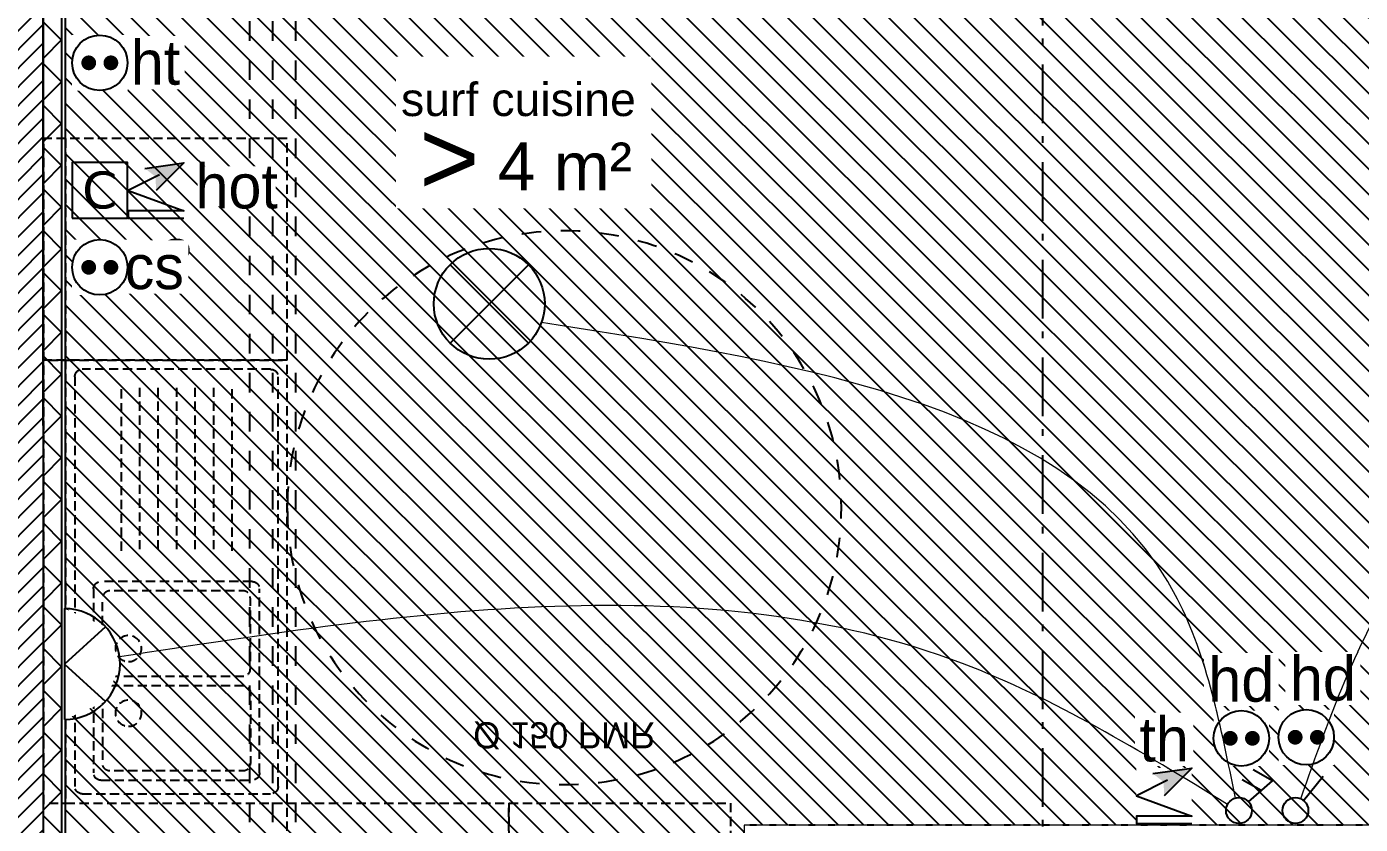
# Model space of a CAD drawing. Header units: centimetres. Extents: x -35664 to 50682, y -23001 to 23705.
# Drawn here: x 6801.4 to 7162.4, y 4550.6 to 4766.7 of the extents above; entities that cross this region are included whole.
import ezdxf

# ---------------------------------------------------------------- set-up
doc = ezdxf.new("R2010")
doc.units = ezdxf.units.CM
for name, pattern in [('Style de ligne -13', [0.147638, 0.098425, -0.049213]), ('Style de ligne -5', [0.20828, 0.069425, -0.138855]), ('Style de ligne -6', [1.04164, 0.625, -0.20828, 0.06943, -0.13893]), ('VW-01', [0.41656, 0.20828, -0.20828])]:
    doc.linetypes.add(name, pattern=pattern)
for name, color, linetype in [('B aménagement intérieur', 252, 'Continuous'), ('B Faux plafonds', 9, 'Continuous'), ('B Faux plafonds_Hatch', 9, 'Continuous'), ('B GÈnÈral_Hatch', 252, 'Continuous'), ('B Général', 252, 'Continuous'), ('C ANNOTATIONS-PMR', 252, 'Style de ligne -5'), ('C ANNOTATIONS-prestations', 252, 'Continuous'), ('D SURFACES-shab', 252, 'Continuous')]:
    doc.layers.add(name, color=color, linetype=linetype)
doc.layers.add('prlm-ELEC-CFA', color=1, linetype='Continuous', lineweight=25)
doc.layers.add('prlm-ELEC-CFO', color=1, linetype='Continuous', lineweight=25)
doc.styles.add('Eurostile', font='Eurosti.TTF')
doc.styles.add('Eurostile (italic)', font='Eurostib.TTF')
doc.styles.add('prlm-elec-cfa', font='comic.ttf', dxfattribs={"height": 12})
doc.styles.add('prlm-elec-cfo', font='comic.ttf', dxfattribs={"height": 12})
doc.styles.add('prlm-sejc', font='arial.ttf', dxfattribs={"height": 20})
doc.styles.get("Standard").update_dxf_attribs({"font": 'isocp.shx', "height": 15})

# ---------------------------------------------------------------- blocks, each defined once
blk = doc.blocks.new('A 90.Rond 150_PMR')
at = {"layer": 'B Général', "linetype": 'VW-01', "ltscale": 25.4}
blk.add_circle((0, 0), 75, dxfattribs=at)
at = {"layer": 'B Général', "insert": (-61.5, 0), "char_height": 7.059, "attachment_point": 5, "rotation": 90, "line_spacing_factor": 0.894142, "style": 'Eurostile (italic)'}
blk.add_mtext('Ø 150 PMR', dxfattribs=at)
blk = doc.blocks.new('A 90.Frigo')
at = {"layer": 'B Général', "linetype": 'Style de ligne -13', "ltscale": 25.4, "flags": 128}
blk.add_lwpolyline([(-30, 30), (30, 30), (30, -30), (-30, -30)], close=True, dxfattribs=at)
blk.add_lwpolyline([(30, -30), (30, -36), (-30, -36), (-30, -30)], dxfattribs=at)
at = {"layer": 'B Général', "insert": (0, 0), "char_height": 7.06, "attachment_point": 5, "line_spacing_factor": 0.894142, "style": 'Eurostile'}
blk.add_mtext('F', dxfattribs=at)
blk = doc.blocks.new('A 90.Evier 120.60 T3 et +')
at = {"layer": 'B Général', "linetype": 'Style de ligne -13', "ltscale": 25.4}
for p, q in [((-55.5, -2.5), (55.5, -2.5)), ((-57.5, -55.5), (-57.5, -4.5)), ((57.5, -4.5), (57.5, -55.5)), ((0, -50.5), (0, -9.53)), ((2, -7.53), (51.79, -7.53)), ((18.98, -10), (18.98, -10)), ((53.79, -9.53), (53.79, -50.5)), ((-52.12, -15), (-7.88, -15)), ((-52.5, -20), (-7.5, -20)), ((-52.5, -25), (-7.5, -25)), ((-52.5, -30), (-7.5, -30)), ((-52.5, -35), (-7.5, -35)), ((-52.5, -40), (-7.5, -40)), ((-52.12, -45), (-7.88, -45)), ((25.65, -43.33), (25.65, -43.33)), ((9.17, -50), (9.17, -50)), ((51.79, -52.5), (2, -52.5)), ((55.5, -57.5), (-55.5, -57.5))]:
    blk.add_line(p, q, dxfattribs=at)
at = {"layer": 'B Général', "linetype": 'Style de ligne -13', "ltscale": 25.4, "flags": 128}
blk.add_lwpolyline([(-60, 0), (-60, 6), (60, 6), (60, 0)], dxfattribs=at)
blk.add_lwpolyline([(-60, 0), (60, 0), (60, -60), (-60, -60)], close=True, dxfattribs=at)
for points in [[(25.65, -12), (25.65, -48, -0.414212), (23.65, -50), (4.5, -50, -0.198914), (3.09, -49.41, -0.198914), (2.5, -48), (2.5, -12, -0.414214), (4.5, -10)], [(25.65, -12, 0.414212), (23.65, -10), (4.45, -10)], [(28.15, -12), (28.15, -48, 0.414212), (30.15, -50), (49.29, -50, 0.198914), (50.71, -49.41, 0.198914), (51.29, -48), (51.29, -12, 0.414214), (49.29, -10)], [(28.15, -12, -0.414212), (30.15, -10), (49.34, -10)]]:
    blk.add_lwpolyline(points, format="xyb", dxfattribs=at)
at = {"layer": 'B Général', "linetype": 'Style de ligne -13', "ltscale": 25.4}
for centre, start, end in [((-55.5, -4.5), 90, 180), ((55.5, -4.5), 0, 90), ((2, -9.53), 90, 180), ((51.79, -9.53), 0, 90), ((2, -50.5), 180, 270), ((51.79, -50.5), 270, 0), ((-55.5, -55.5), 180, 270), ((55.5, -55.5), 270, 0)]:
    blk.add_arc(centre, 2, start, end, dxfattribs=at)
for centre in [(18.15, -17), (35.65, -17)]:
    blk.add_ellipse(centre, major_axis=(3.54, 0), ratio=1, dxfattribs=at)
blk = doc.blocks.new('A 90.Cuisson')
at = {"layer": 'B Général', "linetype": 'Style de ligne -13', "ltscale": 25.4, "flags": 128}
blk.add_lwpolyline([(-30, 30), (-30, 36), (30, 36), (30, 30)], dxfattribs=at)
blk.add_lwpolyline([(-30, 30), (30, 30), (30, -30), (-30, -30)], close=True, dxfattribs=at)
at = {"layer": 'B Général', "insert": (0, 0), "char_height": 7.06, "attachment_point": 5, "line_spacing_factor": 0.894142, "style": 'Eurostile'}
blk.add_mtext('C', dxfattribs=at)
blk = doc.blocks.new('A 90.Lave Vaisselle')
at = {"layer": 'B Général', "linetype": 'Style de ligne -13', "ltscale": 25.4, "flags": 128}
blk.add_lwpolyline([(-30, 30), (-30, 36), (30, 36), (30, 30)], dxfattribs=at)
blk.add_lwpolyline([(-30, 30), (30, 30), (30, -30), (-30, -30)], close=True, dxfattribs=at)
at = {"layer": 'B Général', "insert": (0, 0), "char_height": 7.059, "attachment_point": 5, "line_spacing_factor": 0.894142, "style": 'Eurostile'}
blk.add_mtext('LV', dxfattribs=at)
blk = doc.blocks.new('A 90.T4 A13_A14 Haut (2D)')
at = {"layer": 'B Faux plafonds_Hatch', "linetype": 'Continuous'}
h = blk.add_hatch(dxfattribs=at)
h.set_pattern_fill('F_P__SOFFITE', color=256, style=0, pattern_type=2)
h.set_pattern_definition([(45, (0, 0.2205), (-3.52778, 3.30729), [])])
h.paths.add_polyline_path([(-207.3, 93.45), (-390.91, 93.45), (-390.91, -294.56), (401.6, -294.56), (401.6, 151.52), (86.65, 151.52), (86.65, 38.45), (-207.3, 38.45)])
at = {"layer": 'B GÈnÈral_Hatch', "linetype": 'Continuous'}
h = blk.add_hatch(dxfattribs=at)
h.set_pattern_fill('02_ISOLANT', color=256, angle=-90, style=0, pattern_type=2)
h.set_pattern_definition([(-45, (0, 0), (5.65685, 5.65685), []), (45, (0, 0), (5.65685, -5.65685), [])])
h.paths.add_polyline_path([(-391.91, 93.44), (-396.91, 93.44), (-396.91, -296.56), (-391.91, -296.56)])
at = {"layer": 'B Faux plafonds', "linetype": 'Style de ligne -5', "ltscale": 25.4, "flags": 128}
blk.add_lwpolyline([(-207.3, 93.45), (-390.91, 93.45), (-390.91, -294.56), (401.6, -294.56), (401.6, 151.52), (86.65, 151.52), (86.65, 38.45), (-207.3, 38.45)], close=True, dxfattribs=at)
at = {"layer": 'B Général', "linetype": 'Continuous'}
for p, q in [((-396.91, 93.44), (-396.91, -296.56)), ((-396.91, 93.44), (-396.91, -296.56)), ((-391.91, 93.44), (-391.91, -296.56)), ((-390.91, 93.44), (-390.91, -296.56)), ((-390.91, 93.44), (-390.91, -296.56))]:
    blk.add_line(p, q, dxfattribs=at)
at = {"layer": 'D SURFACES-shab', "lineweight": 18, "flags": 128}
blk.add_lwpolyline([(-390.91, 68.08), (-390.91, -294.56), (401.6, -294.56), (401.6, 151.52), (86.71, 151.51), (86.63, 38.44), (-207.27, 38.45), (-207.3, 93.44), (-330.91, 93.44), (-390.91, 93.44)], close=True, dxfattribs=at)
at = {"layer": 'B Général', "xscale": -1}
blk.add_blockref('A 90.Lave Vaisselle', (-300.91, 62.44), dxfattribs=at)
at = {"layer": 'B Général', "xscale": -1, "rotation": 180}
blk.add_blockref('A 90.Frigo', (-240.91, 62.44), dxfattribs=at)
at = {"layer": 'B Général', "rotation": 90}
for name, p in [('A 90.Evier 120.60 T3 et +', (-390.91, -27.56)), ('A 90.Cuisson', (-360.91, -117.56))]:
    blk.add_blockref(name, p, dxfattribs=at)
at = {"layer": 'C ANNOTATIONS-PMR', "ltscale": 25.4, "rotation": 270}
blk.add_blockref('A 90.Rond 150_PMR', (-255.91, -47.56), dxfattribs=at)
blk = doc.blocks.new('A 90.Groupe-34-1')
at = {"layer": 'C ANNOTATIONS-prestations', "linetype": 'VW-01', "ltscale": 25.4}
for p, q in [((6861.72, 5117.31), (6861.72, 4416.82)), ((6867.97, 5117.31), (6867.97, 4416.82)), ((6874.22, 5117.31), (6874.22, 4416.82))]:
    blk.add_line(p, q, dxfattribs=at)
blk = doc.blocks.new('xi.hot')
at = {"layer": 'prlm-ELEC-CFO', "lineweight": 5}
blk.add_hatch(color=0, dxfattribs=at).paths.add_polyline_path([(-3, 6), (-0.1, 3.7), (0, 0), (7.5, 7.5)])
at = {"layer": 'prlm-ELEC-CFO', "color": 0}
for points in [[(-3, 6), (7.5, 7.5), (0, 0)], [(0.95, 4.23), (-7.5, 0), (7.5, -5.5), (-7.5, -5.5), (-7.5, -7.5), (7.5, -7.5)]]:
    blk.add_lwpolyline(points, dxfattribs=at)
blk = doc.blocks.new('xi.TH')
at = {"color": 0, "lineweight": 5}
blk.add_wipeout([(-7.5, -7.5), (7.5, -7.5), (7.5, 7.5), (-7.5, 7.5)], dxfattribs=at).dxf.layer = 'prlm-ELEC-CFA'
at = {"layer": 'prlm-ELEC-CFA', "lineweight": 5}
blk.add_hatch(color=0, dxfattribs=at).paths.add_polyline_path([(-3, 6), (-0.1, 3.7), (0, 0), (7.5, 7.5)])
at = {"layer": 'prlm-ELEC-CFA', "color": 0}
for points in [[(-3, 6), (7.5, 7.5), (0, 0)], [(0.95, 4.23), (-7.5, 0), (7.5, -5.5), (-7.5, -5.5), (-7.5, -7.5), (7.5, -7.5)]]:
    blk.add_lwpolyline(points, dxfattribs=at)
blk = doc.blocks.new('xi.PCS')
at = {"color": 0, "lineweight": 5}
blk.add_wipeout([(-7.5, -7.5), (7.5, -7.5), (7.5, 7.5), (-7.5, 7.5)], dxfattribs=at).dxf.layer = 'prlm-ELEC-CFO'
at = {"layer": 'prlm-ELEC-CFO', "color": 0, "linetype": 'ByBlock', "lineweight": 5, "const_width": 2}
for points in [[(-4, 0, 1), (-2, 0, 1)], [(2, 0, 1), (4, 0, 1)]]:
    blk.add_lwpolyline(points, format="xyb", close=True, dxfattribs=at)
at = {"layer": 'prlm-ELEC-CFO', "color": 0, "linetype": 'ByBlock', "lineweight": -2}
blk.add_circle((0, 0), 7.5, dxfattribs=at)
blk = doc.blocks.new('xi.SF32')
at = {"layer": 'prlm-ELEC-CFO', "color": 0, "flags": 128}
blk.add_lwpolyline([(-7.5, -7.5), (7.5, -7.5), (7.5, 7.5), (-7.5, 7.5)], close=True, dxfattribs=at)
at = {"layer": 'prlm-ELEC-CFO', "color": 0, "linetype": 'ByBlock', "insert": (0, 0), "char_height": 10, "width": 11.36, "attachment_point": 5}
blk.add_mtext('{\\fVerdana|b0|i0|c0|p34;C}', dxfattribs=at)
blk = doc.blocks.new('xi.PCHT')
at = {"color": 0, "lineweight": 5}
blk.add_wipeout([(-7.5, -7.5), (7.5, -7.5), (7.5, 7.5), (-7.5, 7.5)], dxfattribs=at).dxf.layer = 'prlm-ELEC-CFO'
at = {"layer": 'prlm-ELEC-CFO', "color": 0, "linetype": 'ByBlock', "lineweight": 5, "const_width": 2}
for points in [[(-4, 0, 1), (-2, 0, 1)], [(2, 0, 1), (4, 0, 1)]]:
    blk.add_lwpolyline(points, format="xyb", close=True, dxfattribs=at)
at = {"layer": 'prlm-ELEC-CFO', "color": 0, "linetype": 'ByBlock', "lineweight": -2}
blk.add_circle((0, 0), 7.5, dxfattribs=at)
blk = doc.blocks.new('xi.PCHD')
at = {"color": 0, "lineweight": 5}
blk.add_wipeout([(-7.5, -7.5), (7.5, -7.5), (7.5, 7.5), (-7.5, 7.5)], dxfattribs=at).dxf.layer = 'prlm-ELEC-CFO'
at = {"layer": 'prlm-ELEC-CFO', "color": 0, "linetype": 'ByBlock', "lineweight": 5, "const_width": 2}
for points in [[(-4, 0, 1), (-2, 0, 1)], [(2, 0, 1), (4, 0, 1)]]:
    blk.add_lwpolyline(points, format="xyb", close=True, dxfattribs=at)
at = {"layer": 'prlm-ELEC-CFO', "color": 0, "linetype": 'ByBlock', "lineweight": -2}
blk.add_circle((0, 0), 7.5, dxfattribs=at)
blk = doc.blocks.new('xi.DA')
at = {"layer": 'prlm-ELEC-CFO', "color": 0}
for points in [[(4.05, 1.39), (-1.17, 4.34)], [(0.61, -1.67), (7.04, 4.05), (1.81, 7.01)]]:
    blk.add_lwpolyline(points, dxfattribs=at)
blk.add_circle((-2, -4), 3.5, dxfattribs=at)
blk = doc.blocks.new('xi.SA')
at = {"layer": 'prlm-ELEC-CFO', "color": 0}
blk.add_lwpolyline([(0.2, -1.28), (5.5, 5.28)], dxfattribs=at)
blk.add_circle((-2, -4), 3.5, dxfattribs=at)
blk = doc.blocks.new('xi.PTCE')
at = {"layer": 'prlm-ELEC-CFO', "color": 0}
for points in [[(-10.61, 10.61), (10.61, -10.61)], [(10.61, 10.61), (-10.61, -10.61)]]:
    blk.add_lwpolyline(points, dxfattribs=at)
at = {"layer": 'prlm-ELEC-CFO', "color": 0, "linetype": 'ByBlock'}
blk.add_circle((0, 0), 15, dxfattribs=at)
blk = doc.blocks.new('xi.ECAP')
at = {"color": 0}
blk.add_wipeout([(-15, 0), (-10.13, 11.06), (0, 15), (10.13, 11.06), (15, 0)], dxfattribs=at).dxf.layer = 'prlm-ELEC-CFO'
at = {"layer": 'prlm-ELEC-CFO', "color": 0, "linetype": 'ByBlock', "lineweight": -2, "flags": 128}
blk.add_lwpolyline([(15, 0, 1), (-15, 0)], format="xyb", close=True, dxfattribs=at)
at = {"layer": 'prlm-ELEC-CFO', "color": 0}
blk.add_lwpolyline([(-10.13, 11.06), (0, 0), (10.13, 11.06)], dxfattribs=at)
blk = doc.blocks.new('xi.4m²')
at = {"color": 0}
blk.add_wipeout([(-34.54, 20.54), (34.54, 20.54), (34.54, -20.54), (-34.54, -20.54)], dxfattribs=at).dxf.layer = 'prlm-ELEC-CFO'
at = {"layer": 'prlm-ELEC-CFO', "color": 0, "attachment_point": 6, "line_spacing_factor": 0.8, "style": 'prlm-sejc'}
for s, insert, char_height in [('surf cuisine', (30.36, 8.9), 9), ('4 m²', (29.31, -9.19), 13)]:
    blk.add_mtext(s, dxfattribs=dict(at, insert=insert, char_height=char_height))
at = {"layer": 'prlm-ELEC-CFO', "color": 0, "style": 'prlm-sejc', "flags": 8}
blk.add_attdef('?', (-28.3, -16.79), '', height=20, dxfattribs=at)

msp = doc.modelspace()

# ---------------------------------------------------------------- hatches: boundary and pattern name
at = {"layer": 'B GÈnÈral_Hatch', "linetype": 'Continuous'}
h = msp.add_hatch(dxfattribs=at)
h.set_pattern_fill('50_BETON', color=256, style=0, pattern_type=2)
h.set_pattern_definition([(45, (0, 0), (2.4253472, -2.6458333), [])])
h.paths.add_polyline_path([(6805.89, 4893.389), (6787.89, 4893.389), (6787.972, 4300.387), (6805.972, 4300.387)])

# ---------------------------------------------------------------- linework, layer by layer
at = {"layer": 'B Général', "linetype": 'Style de ligne -6', "ltscale": 25.4}
msp.add_line((7076.484, 3285.389), (7076.484, 5820.389), dxfattribs=at)
msp.add_line((7076.484, 3285.389), (7076.484, 5820.389), dxfattribs=at)
at = {"layer": 'B Général', "linetype": 'Continuous', "lineweight": 18}
msp.add_line((6805.972, 4300.387), (6805.891, 4883.389), dxfattribs=at)
at = {"layer": 'B Général', "linetype": 'Continuous'}
msp.add_line((6805.972, 4300.387), (6805.891, 4883.389), dxfattribs=at)
at = {"layer": 'C ANNOTATIONS-prestations', "linetype": 'Continuous'}
msp.add_open_spline([(4834.965, 4217.888), (4859.479, 4186.178), (4881.036, 4152.389), (6085.791, 4152.388), (7290.546, 4152.388), (7290.546, 4217.388), (7290.546, 4282.388), (6220.294, 4282.388), (5150.041, 4282.389), (5150.021, 4585.887), (5150, 4889.386), (5084.982, 4889.198), (5019.965, 4889.01), (5019.965, 4609.699), (5019.965, 4330.389), (4927.465, 4330.389), (4834.965, 4330.389), (4834.965, 4274.138), (4834.965, 4217.888)], degree=2, knots=[0, 0, 0, 1, 1, 2, 2, 3, 3, 4, 4, 5, 5, 6, 6, 7, 7, 8, 8, 9, 9, 9], dxfattribs=at)
at = {"layer": 'C ANNOTATIONS-prestations'}
msp.add_open_spline([(5019.965, 4889.389), (5019.965, 4609.889), (5019.965, 4330.389), (4927.465, 4330.389), (4834.965, 4330.389), (4834.965, 4274.138), (4834.965, 4217.888), (4859.479, 4186.178), (4881.036, 4152.389), (6085.791, 4152.389), (7290.546, 4152.389), (7290.546, 4217.388), (7290.546, 4282.387), (6220.273, 4282.388), (5150, 4282.389), (5150, 4585.889), (5150, 4889.389), (5084.982, 4889.389), (5019.965, 4889.389)], degree=2, knots=[0, 0, 0, 1, 1, 2, 2, 3, 3, 4, 4, 5, 5, 6, 6, 7, 7, 8, 8, 9, 9, 9], dxfattribs=at)

# ---------------------------------------------------------------- block references
at = {"layer": 'B aménagement intérieur', "xscale": -1, "rotation": 180}
msp.add_blockref('A 90.T4 A13_A14 Haut (2D)', (7202.882, 4588.832), dxfattribs=at)
at = {"layer": 'C ANNOTATIONS-prestations'}
msp.add_blockref('A 90.Groupe-34-1', (0, 0), dxfattribs=at)
at = {"layer": 'prlm-ELEC-CFO'}
for name, p in [('xi.SF32', (6821.225, 4722.367)), ('xi.hot', (6836.437, 4722.322)), ('xi.PTCE', (6926.65, 4691.616))]:
    msp.add_blockref(name, p, dxfattribs=at)

# ---------------------------------------------------------------- next in the draw order: block references
msp.add_blockref('xi.4m²', (6935.978, 4738.023), dxfattribs=at).add_auto_attribs({'?': '>'})

# ---------------------------------------------------------------- next in the draw order: texts
at = {"layer": 'prlm-ELEC-CFA', "lineweight": 20, "insert": (7109.311, 4573.595), "char_height": 12, "attachment_point": 5, "line_spacing_factor": 0.8, "style": 'prlm-elec-cfa', "bg_fill": 3, "box_fill_scale": 1.1, "bg_fill_color": 256, "bg_fill_transparency": 0}
msp.add_mtext('th', dxfattribs=at)
at = {"layer": 'prlm-ELEC-CFO', "lineweight": 20, "char_height": 12, "line_spacing_factor": 0.8, "style": 'prlm-elec-cfo', "bg_fill": 3, "bg_fill_color": 256, "bg_fill_transparency": 0}
for s, insert, attachment_point, box_fill_scale in [('ht', (6836.301, 4756.899), 5, 1.1), ('hot', (6858.272, 4729.468), 2, 0.95), ('cs', (6835.97, 4701.517), 5, 1.1), ('hd', (7130.232, 4589.767), 5, 1.1), ('hd', (7152.314, 4590.06), 5, 1.1)]:
    msp.add_mtext(s, dxfattribs=dict(at, insert=insert, attachment_point=attachment_point, box_fill_scale=box_fill_scale))

# ---------------------------------------------------------------- next in the draw order: block references
at = {"layer": 'prlm-ELEC-CFA'}
msp.add_blockref('xi.TH', (7109.311, 4558.386), dxfattribs=at)
at = {"layer": 'prlm-ELEC-CFO'}
for name, p in [('xi.PCHT', (6821.225, 4756.899)), ('xi.PCS', (6821.225, 4701.517)), ('xi.PCHD', (7130.232, 4573.935)), ('xi.PCHD', (7147.815, 4574.228))]:
    msp.add_blockref(name, p, dxfattribs=at)

# ---------------------------------------------------------------- next in the draw order: linework, layer by layer
at = {"layer": 'prlm-ELEC-CFO', "lineweight": 13}
for points in [[(7128.619, 4557.748), (7112.969, 4611.665), (6940.771, 4686.557)], [(7146.326, 4557.569), (7175.553, 4621.345), (7371.204, 4683.481)], [(7126.505, 4556.031), (7054.781, 4594.188), (6826.562, 4596.004)]]:
    msp.add_spline(points, degree=3, dxfattribs=at)

# ---------------------------------------------------------------- next in the draw order: block references
at = {"layer": 'prlm-ELEC-CFO'}
for name, p in [('xi.DA', (7131.595, 4558.387)), ('xi.SA', (7146.868, 4558.387))]:
    msp.add_blockref(name, p, dxfattribs=at)

# ---------------------------------------------------------------- next in the draw order: block references
at = {"layer": 'prlm-ELEC-CFO', "rotation": 270}
msp.add_blockref('xi.ECAP', (6811.691, 4594.044), dxfattribs=at)

doc.saveas('drawing.dxf')
